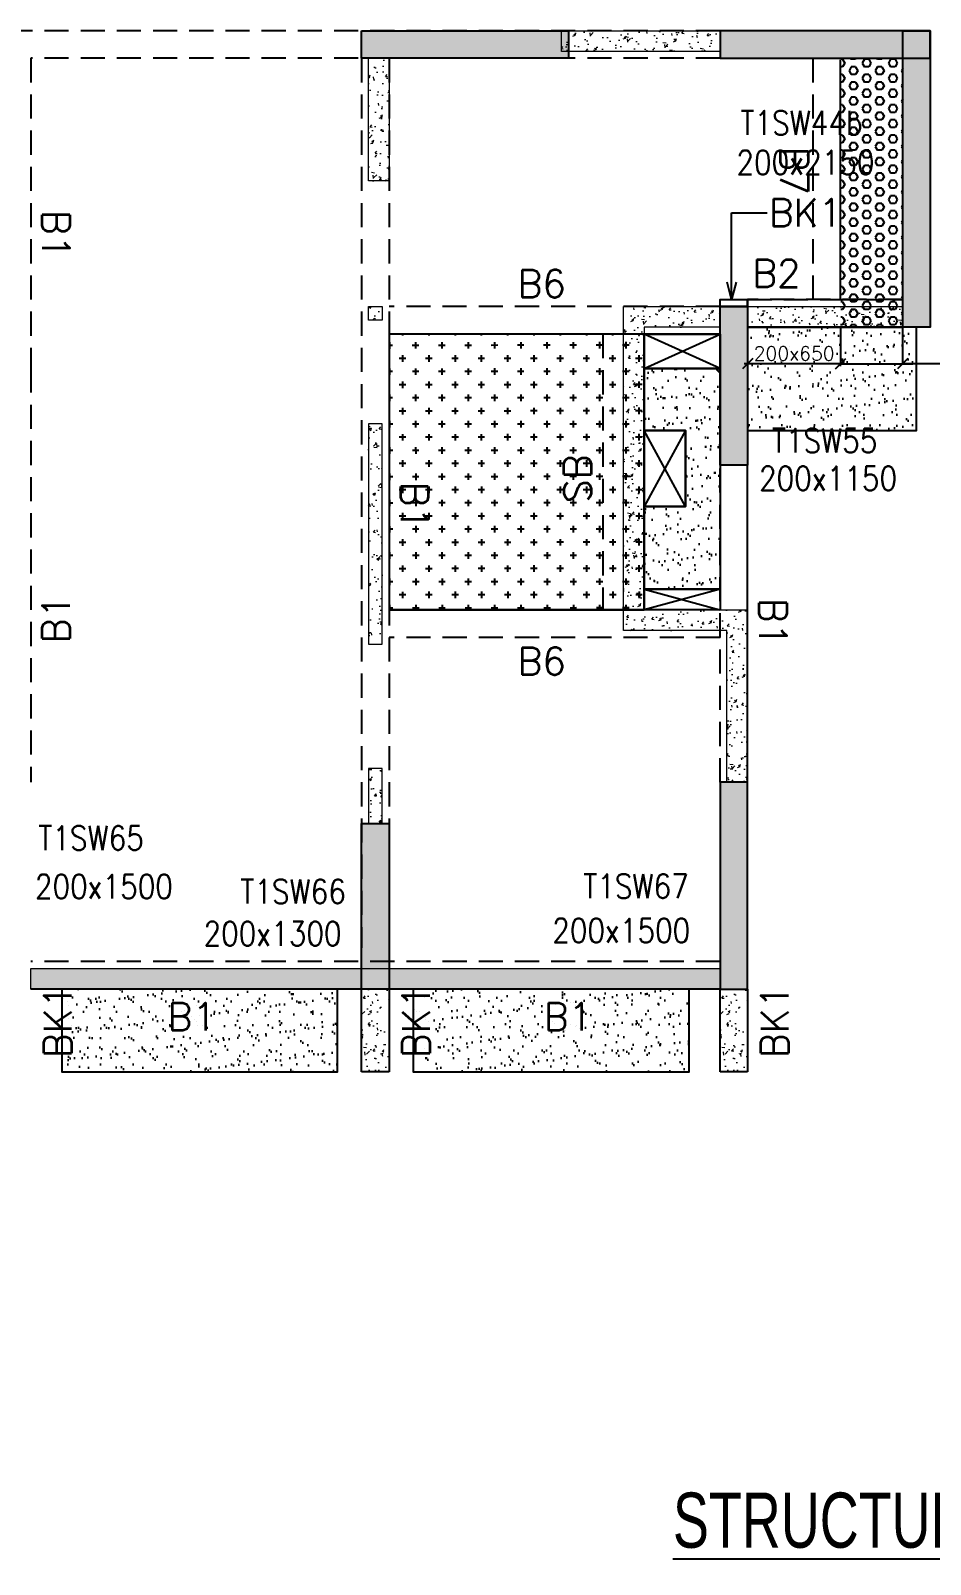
# Model space of a CAD drawing. Header units: millimetres. Extents: x 1078357 to 2594950, y -4969473 to -4636555.
# Drawn here: x 1235597 to 1242122, y -4672606 to -4661484 of the extents above; entities that cross this region are included whole.
import ezdxf

# ---------------------------------------------------------------- set-up
doc = ezdxf.new("R2010")
doc.units = ezdxf.units.MM
doc.header["$PDMODE"] = 35
for name, pattern in [('CONTINOUS', [0]), ('HIDDEN', [0.375, 0.25, -0.125]), ('New Retail block$0$CONTINOUS', [0])]:
    doc.linetypes.add(name, pattern=pattern)
doc.layers.get('0').update_dxf_attribs({"lineweight": 0})
doc.layers.get('Defpoints').update_dxf_attribs({"lineweight": 0})
for name, color, linetype, lineweight in [('A-_ANOTDIMA_D-', 6, 'Continuous', 13), ('COL. NO.', 30, 'Continuous', 25), ('COL. SIZE', 7, 'Continuous', 25), ('DIM', 9, 'Continuous', 25), ('HATCH', 8, 'Continuous', 30), ('S-NON STR RCC WALL', 8, 'Continuous', 0)]:
    doc.layers.add(name, color=color, linetype=linetype, lineweight=lineweight)
for name, color, linetype in [('B-200x325', 201, 'HIDDEN'), ('B-200x375', 41, 'HIDDEN'), ('B-200x400', 44, 'HIDDEN'), ('B-200x650', 241, 'HIDDEN'), ('B-300xSLAB THK.', 151, 'Continuous'), ('BK1-200x650', 241, 'HIDDEN'), ('DC BEAM NO.', 7, 'Continuous'), ('DROP SLAB', 8, 'Continuous'), ('S TEXT', 7, 'Continuous'), ('S-COLUMN_SHEAR WALL', 1, 'Continuous'), ('S-PROJECTION', 54, 'New Retail block$0$CONTINOUS'), ('SLAB FOLD', 8, 'Continuous'), ('UP TO 3FRS', 1, 'Continuous')]:
    doc.layers.add(name, color=color, linetype=linetype)
doc.styles.add('Roman', font='romans')
doc.styles.add('ROMANS', font='romans.shx', dxfattribs={"width": 0.85})
doc.styles.add('SANSSERIF', font='sas_____.pfb')
doc.dimstyles.new('HARESH', dxfattribs={"dimtxt": 150, "dimasz": 75, "dimexe": 0, "dimexo": 0, "dimgap": 25, "dimtad": 1, "dimdec": 0, "dimdsep": 46, "dimtxsty": 'Roman', "dimblk": 'OBLIQUE', "dimcen": 225, "dimdle": 25, "dimclrd": 2, "dimclre": 2, "dimclrt": 7, "dimadec": 8, "dimazin": 1, "dimtfac": 1, "dimtdec": 0, "dimtmove": 0, "dimatfit": 0, "dimfxl": 1, "dimlwd": -1, "dimlwe": -1, "dimarcsym": 0})
pattern_1 = [(50, (-5109198.82, 23483864.79), (182.184669, -15.93908554), [19.05, -209.55]), (355, (-5109198.82, 23483864.79), (-35.2434214, 191.0568452), [15.24, -167.6405842]), (100.4514447, (-5109183.63, 23483863.46), (146.9412471, 175.1177519), [16.1900088, -178.0902446]), (46.1842, (-5109198.82, 23483915.59), (271.0790409, -42.042328), [28.575, -314.325]), (96.6355576, (-5109176.23, 23483912.08), (237.404134, 247.4261246), [24.2850231, -267.1356082]), (351.1841512, (-5109198.82, 23483915.6), (237.404134, 247.4261246), [22.859967, -251.459732]), (21, (-5109173.42, 23483902.89), (151.6143913, -102.2651982), [19.05, -209.55]), (326, (-5109173.42, 23483902.89), (61.8020283, 184.1879661), [15.24, -167.64]), (71.451445, (-5109160.78, 23483894.36), (213.4164193, 81.9227689), [16.1900088, -178.0899376]), (37.5, (-5109198.816, 23483864.786), (3.08860325, 84.55503887), [0, -165.608, 0, -170.18, 0, -168.275]), (7.5, (-5109198.82, 23483864.79), (66.8196625, 100.18057482), [0, -97.028, 0, -161.798, 0, -64.135]), (327.5, (-5109255.46, 23483864.786), (135.59059517, -5.728744), [0, -63.5, 0, -198.12, 0, -262.89]), (317.5, (-5109280.86, 23483864.79), (148.1291814, 25.42649103), [0, -82.55, 0, -131.572, 0, -186.69])]

# ---------------------------------------------------------------- blocks, each defined once
blk = doc.blocks.new('_Oblique')
at = {"color": 0, "linetype": 'ByBlock', "lineweight": -2}
blk.add_line((-0.5, -0.5), (0.5, 0.5), dxfattribs=at)
blk = doc.blocks.new('*D1250')
at = {"layer": 'Defpoints', "color": 0, "ltscale": 700, "transparency": 16777216}
for p in [(1241471, -4663634, 0), (1241921, -4663634, 0), (1241921, -4663900)]:
    blk.add_point(p, dxfattribs=at)
at = {"layer": 'DIM', "color": 2, "ltscale": 700, "transparency": 16777216}
for p, q in [((1241471, -4663634), (1241471, -4663900)), ((1241921, -4663634), (1241921, -4663900)), ((1241471, -4663900), (1241396, -4663900)), ((1241471, -4663900), (1241921, -4663900)), ((1241471, -4663900), (1241921, -4663900)), ((1241921, -4663900), (1241996, -4663900)), ((1242878, -4663900), (1241921, -4663900))]:
    blk.add_line(p, q, dxfattribs=at)
at = {"layer": 'DIM', "color": 2, "ltscale": 700, "transparency": 16777216, "xscale": 75, "yscale": 75, "zscale": 75}
blk.add_blockref('_Oblique', (1241471, -4663900), dxfattribs=at)
at = {"layer": 'DIM', "color": 2, "ltscale": 700, "transparency": 16777216, "xscale": 75, "yscale": 75, "zscale": 75, "rotation": 180}
blk.add_blockref('_Oblique', (1241921, -4663900), dxfattribs=at)
at = {"layer": 'DIM', "color": 7, "ltscale": 700, "transparency": 16777216, "insert": (1242541, -4663825), "char_height": 150, "attachment_point": 5, "style": 'Roman'}
blk.add_mtext('{\\H0.666667x;200x400}', dxfattribs=at)
blk = doc.blocks.new('*D1251')
at = {"layer": 'Defpoints', "color": 0, "ltscale": 700, "transparency": 16777216}
for p in [(1240796, -4663634, 0), (1241471, -4663634), (1240796, -4663900)]:
    blk.add_point(p, dxfattribs=at)
at = {"layer": 'DIM', "color": 2, "ltscale": 700, "transparency": 16777216}
for p, q in [((1240796, -4663634), (1240796, -4663900)), ((1241471, -4663634), (1241471, -4663900)), ((1241496, -4663900), (1240771, -4663900))]:
    blk.add_line(p, q, dxfattribs=at)
at = {"layer": 'DIM', "color": 2, "ltscale": 700, "transparency": 16777216, "xscale": 75, "yscale": 75, "zscale": 75, "rotation": 180}
blk.add_blockref('_Oblique', (1240796, -4663900), dxfattribs=at)
at = {"layer": 'DIM', "color": 2, "ltscale": 700, "transparency": 16777216, "xscale": 75, "yscale": 75, "zscale": 75}
blk.add_blockref('_Oblique', (1241471, -4663900), dxfattribs=at)
at = {"layer": 'DIM', "color": 7, "ltscale": 700, "transparency": 16777216, "insert": (1241134, -4663825), "char_height": 150, "attachment_point": 5, "style": 'Roman'}
blk.add_mtext('{\\H0.666667x;200x650}', dxfattribs=at)
blk = doc.blocks.new('G$CD63B60BD')
at = {"layer": 'COL. NO.', "linetype": 'Continuous', "style": 'ROMANS', "width": 0.85}
for s, p in [('T1SW44b', (10548, 6194, 0)), ('T1SW55', (10776, 3890, -320)), ('T1SW65', (5456, 1008, -320)), ('T1SW66', (6921, 620, -320)), ('T1SW67', (9408, 659, -320))]:
    blk.add_text(s, height=175, dxfattribs=at).set_placement(p)
at = {"layer": 'COL. SIZE', "linetype": 'Continuous', "style": 'ROMANS', "width": 0.85}
for s, p in [('200x2150', (10519, 5907, -3)), ('200x1150', (10683, 3616, -320)), ('200x1500', (5431, 656, -320)), ('200x1300', (6654, 315, -320)), ('200x1500', (9183, 337, -320))]:
    blk.add_text(s, height=175, dxfattribs=at).set_placement(p)

msp = doc.modelspace()

# ---------------------------------------------------------------- hatches: boundary and pattern name
at = {"layer": 'DROP SLAB'}
h = msp.add_hatch(dxfattribs=at)
h.set_pattern_fill('CROSS', color=8, scale=15, angle=0.03079)
h.set_pattern_definition([(180.03079016, (-11909242.59, 51541344.73), (-95.19879988, -95.30117261), [47.625, -142.875]), (270.03079016, (-11909266.42, 51541368.53), (95.30117261, -95.19879988), [47.625, -142.875])])
h.paths.add_polyline_path([(1240046.6, -4663684.3), (1238196.5, -4663684.3), (1238196.5, -4665684.1), (1240046.6, -4665684.1)])
at = {"layer": 'HATCH'}
h = msp.add_hatch(dxfattribs=at)
h.set_pattern_fill('AR-SAND', color=8, scale=3, angle=179.97015)
h.set_pattern_definition([(37.4701541, (-2707261.37, 14019055.05), (-4.72361136, 146.8264517), [0, -115.824, 0, -129.54, 0, -123.825]), (7.4701541, (-2707261.37, 14019055.05), (134.9689868, 214.9772528), [0, -62.484, 0, -104.394, 0, -40.005]), (327.4701541, (-2707355.1, 14019055.1), (237.2979035, 0.3075449), [0, -38.1, 0, -137.16, 0, -179.07]), (317.4701541, (-2707355.1, 14019055.1), (229.1017424, 66.759465), [0, -19.05, 0, -89.916, 0, -102.87])])
h.paths.add_polyline_path([(1242021.6, -4663634.4), (1240796.9, -4663634.4), (1240796.9, -4664384.3), (1242021.6, -4664384.3)])
h = msp.add_hatch(dxfattribs=at)
h.set_pattern_fill('AR-SAND', color=8, scale=3, angle=359.97015)
h.set_pattern_definition([(37.47015413, (-3781786.62, 18703074.26), (-4.72361136, 146.8264517), [0, -115.824, 0, -129.54, 0, -123.825]), (7.4701541, (-3781786.62, 18703074.26), (134.9689868, 214.9772528), [0, -62.484, 0, -104.394, 0, -40.005]), (327.4701541, (-3781880.35, 18703074.31), (237.2979035, 0.3075449), [0, -38.1, 0, -137.16, 0, -179.07]), (317.4701541, (-3781880.35, 18703074.3), (229.1017424, 66.759465), [0, -19.05, 0, -89.916, 0, -102.87])])
h.paths.add_polyline_path([(1240596.5, -4665534.4), (1240046.5, -4665534.4), (1240046.5, -4664934.3), (1240346.5, -4664934.3), (1240346.5, -4664384.4), (1240046.5, -4664384.4), (1240046.5, -4663934.4), (1240596.5, -4663934.4)])
h = msp.add_hatch(dxfattribs=at)
h.set_pattern_fill('AR-SAND', color=8, scale=3, angle=179.97015)
h.set_pattern_definition([(37.47015413, (-3790111.08, 18703074.25), (-4.72361136, 146.8264517), [0, -115.824, 0, -129.54, 0, -123.825]), (7.4701541, (-3790111.08, 18703074.25), (134.9689868, 214.9772528), [0, -62.484, 0, -104.394, 0, -40.005]), (327.4701541, (-3790204.81, 18703074.3), (237.2979035, 0.3075449), [0, -38.1, 0, -137.16, 0, -179.07]), (317.4701541, (-3790204.81, 18703074.3), (229.1017424, 66.759465), [0, -19.05, 0, -89.916, 0, -102.87])])
h.paths.add_polyline_path([(1237821.9, -4668434.4), (1235821.9, -4668434.4), (1235821.9, -4669034.4), (1237821.9, -4669034.4)])
h = msp.add_hatch(dxfattribs=at)
h.set_pattern_fill('AR-SAND', color=8, scale=3, angle=179.97015)
h.set_pattern_definition([(37.47015413, (-3792661.08, 18703074.25), (-4.72361136, 146.8264517), [0, -115.824, 0, -129.54, 0, -123.825]), (7.4701541, (-3792661.08, 18703074.25), (134.9689868, 214.9772528), [0, -62.484, 0, -104.394, 0, -40.005]), (327.4701541, (-3792754.81, 18703074.3), (237.2979035, 0.3075449), [0, -38.1, 0, -137.16, 0, -179.07]), (317.4701541, (-3792754.81, 18703074.3), (229.1017424, 66.759465), [0, -19.05, 0, -89.916, 0, -102.87])])
h.paths.add_polyline_path([(1240371.9, -4668434.4), (1238371.9, -4668434.4), (1238371.9, -4669034.4), (1240371.9, -4669034.4)])
at = {"layer": 'S-COLUMN_SHEAR WALL', "lineweight": 25}
h = msp.add_hatch(color=1, dxfattribs=at)
h.dxf.hatch_style = 1
h.paths.add_polyline_path([(1237996.7, -4661484.4), (1239496.7, -4661484.4), (1239496.7, -4661684.4), (1237996.7, -4661684.4)])
h = msp.add_hatch(color=1, dxfattribs=at)
h.dxf.hatch_style = 1
h.paths.add_polyline_path([(1241921.7, -4661484.4), (1242121.7, -4661484.4), (1242121.7, -4663634.4), (1241921.7, -4663634.4)])
at = {"layer": 'S-COLUMN_SHEAR WALL', "lineweight": 25, "extrusion": (-1.00316e-06, -1.91639e-11, 1)}
h = msp.add_hatch(color=1, dxfattribs=at)
h.dxf.hatch_style = 1
h.paths.add_polyline_path([(1240596.7, -4663484.4), (1240796.7, -4663484.4), (1240796.7, -4664634.4), (1240596.7, -4664634.4)])
h = msp.add_hatch(color=1, dxfattribs=at)
h.dxf.hatch_style = 1
h.paths.add_polyline_path([(1240596.7, -4668434.4), (1240796.7, -4668434.4), (1240796.7, -4666934.4), (1240596.7, -4666934.4)])
at = {"layer": 'S-COLUMN_SHEAR WALL', "lineweight": 25}
h = msp.add_hatch(color=1, dxfattribs=at)
h.dxf.hatch_style = 1
h.paths.add_polyline_path([(1238196.7, -4667234.4), (1238196.7, -4668434.4), (1237996.7, -4668434.4), (1237996.7, -4667234.4)])
at = {"layer": 'S-NON STR RCC WALL'}
h = msp.add_hatch(dxfattribs=at)
h.set_pattern_fill('AR-CONC', color=256, angle=180)
h.set_pattern_definition([(50, (-5116263.56, 23483864.78), (182.184669, -15.93908554), [19.05, -209.55]), (355, (-5116263.56, 23483864.78), (-35.2434214, 191.0568452), [15.24, -167.6405842]), (100.4514447, (-5116248.38, 23483863.45), (146.9412471, 175.1177519), [16.1900088, -178.0902446]), (46.1842, (-5116263.56, 23483915.58), (271.0790409, -42.042328), [28.575, -314.325]), (96.6355576, (-5116240.97, 23483912.08), (237.404134, 247.4261246), [24.2850231, -267.1356082]), (351.1841512, (-5116263.56, 23483915.58), (237.404134, 247.4261246), [22.859967, -251.459732]), (21, (-5116238.16, 23483902.88), (151.6143913, -102.2651982), [19.05, -209.55]), (326, (-5116238.16, 23483902.88), (61.8020283, 184.1879661), [15.24, -167.64]), (71.451445, (-5116225.53, 23483894.36), (213.4164193, 81.9227689), [16.1900088, -178.0899376]), (37.5, (-5116263.56, 23483864.78), (3.08860325, 84.55503887), [0, -165.608, 0, -170.18, 0, -168.275]), (7.5, (-5116263.56, 23483864.78), (66.8196625, 100.18057482), [0, -97.028, 0, -161.798, 0, -64.135]), (327.5, (-5116320.204, 23483864.78), (135.59059517, -5.728744), [0, -63.5, 0, -198.12, 0, -262.89]), (317.5, (-5116345.6, 23483864.78), (148.1291814, 25.42649103), [0, -82.55, 0, -131.572, 0, -186.69])])
h.paths.add_polyline_path([(1239446.9, -4661484.4), (1240596.9, -4661484.4), (1240596.9, -4661634.4), (1239446.9, -4661634.4)])
h = msp.add_hatch(dxfattribs=at)
h.set_pattern_fill('AR-CONC', color=256, angle=180)
h.set_pattern_definition([(50, (-6213488.28, 28164593.94), (182.184669, -15.93908554), [19.05, -209.55]), (355, (-6213488.28, 28164593.94), (-35.2434214, 191.0568452), [15.24, -167.6405842]), (100.4514447, (-6213473.1, 28164592.62), (146.9412471, 175.1177519), [16.1900088, -178.0902446]), (46.1842, (-6213488.28, 28164644.74), (271.0790409, -42.042328), [28.575, -314.325]), (96.6355576, (-6213465.7, 28164641.24), (237.404134, 247.4261246), [24.2850231, -267.1356082]), (351.1841512, (-6213488.28, 28164644.74), (237.404134, 247.4261246), [22.859967, -251.459732]), (21, (-6213462.88, 28164632.04), (151.6143913, -102.2651982), [19.05, -209.55]), (326, (-6213462.88, 28164632.04), (61.8020283, 184.1879661), [15.24, -167.64]), (71.451445, (-6213450.24, 28164623.52), (213.4164193, 81.9227689), [16.1900088, -178.0899376]), (37.5, (-6213488.28, 28164593.944), (3.08860325, 84.55503887), [0, -165.608, 0, -170.18, 0, -168.275]), (7.5, (-6213488.28, 28164593.94), (66.8196625, 100.18057482), [0, -97.028, 0, -161.798, 0, -64.135]), (327.5, (-6213544.92, 28164593.944), (135.59059517, -5.72874399), [0, -63.5, 0, -198.12, 0, -262.89]), (317.5, (-6213570.32, 28164593.94), (148.1291814, 25.42649103), [0, -82.55, 0, -131.572, 0, -186.69])])
h.paths.add_polyline_path([(1238046.9, -4661684.4), (1238196.9, -4661684.4), (1238196.9, -4662574.3), (1238046.9, -4662574.3)])
h = msp.add_hatch(dxfattribs=at)
h.set_pattern_fill('AR-CONC', color=256, angle=180)
h.set_pattern_definition([(50, (2335321.4, -9205799.05), (182.184669, -15.9390855), [19.05, -209.55]), (355, (2335321.4, -9205799.05), (-35.2434214, 191.056845), [15.24, -167.640584]), (100.4514447, (2335336.59, -9205800.37), (146.941247, 175.117752), [16.190009, -178.0902446]), (46.1842, (2335321.4, -9205748.25), (271.079041, -42.042328), [28.575, -314.325]), (96.6355576, (2335344, -9205751.75), (237.404134, 247.426125), [24.285023, -267.135608]), (351.184151, (2335321.4, -9205748.25), (237.404134, 247.426125), [22.859967, -251.459732]), (21, (2335346.8, -9205760.95), (151.6143913, -102.265198), [19.05, -209.55]), (326, (2335346.8, -9205760.95), (61.802028, 184.187966), [15.24, -167.64]), (71.451445, (2335359.44, -9205769.47), (213.416419, 81.922769), [16.190009, -178.0899376]), (37.5, (2335321.404, -9205799.046), (3.08860325, 84.5550389), [0, -165.608, 0, -170.18, 0, -168.275]), (7.5, (2335321.4, -9205799.05), (66.8196625, 100.1805748), [0, -97.028, 0, -161.798, 0, -64.135]), (327.5, (2335264.76, -9205799.046), (135.5905952, -5.728744), [0, -63.5, 0, -198.12, 0, -262.89]), (317.5, (2335239.36, -9205799.05), (148.1291814, 25.426491), [0, -82.55, 0, -131.572, 0, -186.69])])
h.paths.add_polyline_path([(1238046.9, -4663484.2), (1238146.9, -4663484.2), (1238146.9, -4663584.2), (1238046.9, -4663584.2)])
h = msp.add_hatch(dxfattribs=at)
h.set_pattern_fill('AR-CONC', color=256)
h.set_pattern_definition(pattern_1)
h.paths.add_polyline_path([(1239896.9, -4665834.2), (1239896.9, -4663484.2), (1240596.9, -4663484.2), (1240596.9, -4663634.2), (1240046.9, -4663634.2), (1240046.9, -4665684.2), (1240796.9, -4665684.2), (1240796.9, -4666934.3), (1240646.9, -4666934.3), (1240646.9, -4665834.2)])
h = msp.add_hatch(dxfattribs=at)
h.set_pattern_fill('AR-CONC', color=256)
h.set_pattern_definition(pattern_1)
h.paths.add_polyline_path([(1241921.9, -4663634.2), (1240796.9, -4663634.2), (1240796.9, -4663484.2), (1241921.9, -4663484.2)])
h = msp.add_hatch(dxfattribs=at)
h.set_pattern_fill('AR-CONC', color=256, angle=180)
h.set_pattern_definition([(50, (2335334.62, -9204434.38), (182.184669, -15.9390855), [19.05, -209.55]), (355, (2335334.62, -9204434.38), (-35.2434214, 191.056845), [15.24, -167.640584]), (100.4514447, (2335349.8, -9204435.71), (146.941247, 175.117752), [16.190009, -178.0902446]), (46.1842, (2335334.62, -9204383.58), (271.079041, -42.042328), [28.575, -314.325]), (96.6355576, (2335357.2, -9204387.09), (237.404134, 247.426125), [24.285023, -267.135608]), (351.184151, (2335334.62, -9204383.58), (237.404134, 247.426125), [22.859967, -251.459732]), (21, (2335360.02, -9204396.28), (151.6143913, -102.265198), [19.05, -209.55]), (326, (2335360.02, -9204396.28), (61.802028, 184.187966), [15.24, -167.64]), (71.451445, (2335372.65, -9204404.8), (213.416419, 81.922769), [16.190009, -178.0899376]), (37.5, (2335334.62, -9204434.38), (3.08860325, 84.5550389), [0, -165.608, 0, -170.18, 0, -168.275]), (7.5, (2335334.62, -9204434.38), (66.8196625, 100.1805748), [0, -97.028, 0, -161.798, 0, -64.135]), (327.5, (2335277.976, -9204434.38), (135.5905952, -5.728744), [0, -63.5, 0, -198.12, 0, -262.89]), (317.5, (2335252.58, -9204434.38), (148.1291814, 25.426491), [0, -82.55, 0, -131.572, 0, -186.69])])
h.paths.add_polyline_path([(1238046.9, -4665934.2), (1238146.9, -4665934.2), (1238146.9, -4664334.2), (1238046.9, -4664334.2)])
h = msp.add_hatch(dxfattribs=at)
h.set_pattern_fill('AR-CONC', color=256, angle=180)
h.set_pattern_definition([(50, (1238109.9, -4520415.2), (182.18467, -15.93909), [19.05, -209.55]), (355, (1238109.9, -4520415.2), (-35.24342, 191.05685), [15.24, -167.64058]), (100.45144, (1238125.08, -4520416.52), (146.94125, 175.11775), [16.19, -178.09024]), (46.1842, (1238109.9, -4520364.4), (271.07904, -42.04233), [28.575, -314.325]), (96.63556, (1238132.5, -4520367.9), (237.40413, 247.42612), [24.285, -267.1356]), (351.18415, (1238109.9, -4520364.4), (237.40413, 247.4261), [22.85997, -251.45973]), (21, (1238135.3, -4520377.1), (151.61439, -102.2652), [19.05, -209.55]), (326, (1238135.3, -4520377.1), (61.80203, 184.18797), [15.24, -167.64]), (71.45144, (1238147.94, -4520385.62), (213.41642, 81.92277), [16.19, -178.08994]), (37.5, (1238109.9, -4520415.195), (3.088603, 84.55504), [0, -165.608, 0, -170.18, 0, -168.275]), (7.5, (1238109.9, -4520415.19), (66.81966, 100.180575), [0, -97.028, 0, -161.798, 0, -64.135]), (327.5, (1238053.26, -4520415.195), (135.590595, -5.728744), [0, -63.5, 0, -198.12, 0, -262.89]), (317.5, (1238027.86, -4520415.2), (148.12918, 25.42649), [0, -82.55, 0, -131.572, 0, -186.69])])
h.paths.add_polyline_path([(1238046.9, -4667234.6), (1238146.9, -4667234.6), (1238146.9, -4666834.2), (1238046.9, -4666834.2)])
h = msp.add_hatch(dxfattribs=at)
h.set_pattern_fill('AR-CONC', color=256)
h.set_pattern_definition([(50, (-6206423.53, 28167883.97), (182.184669, -15.93908554), [19.05, -209.55]), (355, (-6206423.53, 28167883.97), (-35.2434214, 191.0568452), [15.24, -167.6405842]), (100.4514447, (-6206408.35, 28167882.64), (146.9412471, 175.1177519), [16.1900088, -178.0902446]), (46.1842, (-6206423.53, 28167934.77), (271.0790409, -42.042328), [28.575, -314.325]), (96.6355576, (-6206400.94, 28167931.27), (237.404134, 247.4261246), [24.2850231, -267.1356082]), (351.1841512, (-6206423.53, 28167934.77), (237.404134, 247.4261246), [22.859967, -251.459732]), (21, (-6206398.13, 28167922.07), (151.6143913, -102.2651982), [19.05, -209.55]), (326, (-6206398.13, 28167922.07), (61.8020283, 184.1879661), [15.24, -167.64]), (71.451445, (-6206385.5, 28167913.55), (213.4164193, 81.9227689), [16.1900088, -178.0899376]), (37.5, (-6206423.53, 28167883.97), (3.08860325, 84.55503887), [0, -165.608, 0, -170.18, 0, -168.275]), (7.5, (-6206423.53, 28167883.97), (66.8196625, 100.18057482), [0, -97.028, 0, -161.798, 0, -64.135]), (327.5, (-6206480.174, 28167883.97), (135.59059517, -5.72874399), [0, -63.5, 0, -198.12, 0, -262.89]), (317.5, (-6206505.57, 28167883.97), (148.1291814, 25.42649103), [0, -82.55, 0, -131.572, 0, -186.69])])
h.paths.add_polyline_path([(1240593.9, -4668434.2), (1235596.9, -4668434.2), (1235596.9, -4668284.2), (1240593.9, -4668284.2)])
h = msp.add_hatch(dxfattribs=at)
h.set_pattern_fill('AR-CONC', color=256, angle=180)
h.set_pattern_definition([(50, (-8392175.7, 37570672.96), (182.184669, -15.93908554), [19.05, -209.55]), (355, (-8392175.7, 37570672.96), (-35.2434214, 191.0568452), [15.24, -167.6405842]), (100.4514447, (-8392160.52, 37570671.63), (146.9412471, 175.1177519), [16.1900088, -178.0902446]), (46.1842, (-8392175.7, 37570723.76), (271.0790409, -42.0423279), [28.575, -314.325]), (96.6355576, (-8392153.1, 37570720.26), (237.404134, 247.4261246), [24.2850231, -267.1356082]), (351.1841512, (-8392175.7, 37570723.76), (237.404134, 247.4261246), [22.859967, -251.459732]), (21, (-8392150.3, 37570711.06), (151.61439127, -102.2651982), [19.05, -209.55]), (326, (-8392150.3, 37570711.06), (61.80202835, 184.1879661), [15.24, -167.64]), (71.451445, (-8392137.67, 37570702.54), (213.4164193, 81.9227689), [16.1900088, -178.0899376]), (37.5, (-8392175.7, 37570672.96), (3.08860325, 84.55503887), [0, -165.608, 0, -170.18, 0, -168.275]), (7.5, (-8392175.7, 37570672.96), (66.81966251, 100.18057482), [0, -97.028, 0, -161.798, 0, -64.135]), (327.5, (-8392232.345, 37570672.96), (135.59059517, -5.72874399), [0, -63.5, 0, -198.12, 0, -262.89]), (317.5, (-8392257.74, 37570672.96), (148.1291814, 25.42649103), [0, -82.55, 0, -131.572, 0, -186.69])])
h.paths.add_polyline_path([(1238196.5, -4668434.3), (1237996.6, -4668434.3), (1237996.6, -4669034.3), (1238196.5, -4669034.3), (1238196.6, -4669034.3), (1238196.6, -4668434.4)], is_closed=False)
h = msp.add_hatch(dxfattribs=at)
h.set_pattern_fill('AR-CONC', color=256, angle=180)
h.set_pattern_definition([(50, (-8389575.7, 37570672.96), (182.184669, -15.93908554), [19.05, -209.55]), (355, (-8389575.7, 37570672.96), (-35.2434214, 191.0568452), [15.24, -167.6405842]), (100.4514447, (-8389560.52, 37570671.63), (146.9412471, 175.1177519), [16.1900088, -178.0902446]), (46.1842, (-8389575.7, 37570723.76), (271.0790409, -42.0423279), [28.575, -314.325]), (96.6355576, (-8389553.1, 37570720.26), (237.404134, 247.4261246), [24.2850231, -267.1356082]), (351.1841512, (-8389575.7, 37570723.76), (237.404134, 247.4261246), [22.859967, -251.459732]), (21, (-8389550.3, 37570711.06), (151.61439127, -102.2651982), [19.05, -209.55]), (326, (-8389550.3, 37570711.06), (61.80202835, 184.1879661), [15.24, -167.64]), (71.451445, (-8389537.67, 37570702.54), (213.4164193, 81.9227689), [16.1900088, -178.0899376]), (37.5, (-8389575.7, 37570672.96), (3.08860325, 84.55503887), [0, -165.608, 0, -170.18, 0, -168.275]), (7.5, (-8389575.7, 37570672.96), (66.81966251, 100.18057482), [0, -97.028, 0, -161.798, 0, -64.135]), (327.5, (-8389632.345, 37570672.96), (135.59059517, -5.72874399), [0, -63.5, 0, -198.12, 0, -262.89]), (317.5, (-8389657.74, 37570672.96), (148.1291814, 25.42649103), [0, -82.55, 0, -131.572, 0, -186.69])])
h.paths.add_polyline_path([(1240796.5, -4668434.3), (1240596.6, -4668434.3), (1240596.6, -4669034.3), (1240796.5, -4669034.3), (1240796.6, -4669034.3), (1240796.6, -4668434.4)], is_closed=False)
at = {"layer": 'SLAB FOLD', "ltscale": 1000}
h = msp.add_hatch(dxfattribs=at)
h.set_pattern_fill('HEX', color=8, scale=10, angle=180)
h.set_pattern_definition([(180, (-961552.69, 4897509.017), (-7e-15, -54.99261315), [31.75, -63.5]), (300, (-961552.69, 4897509.017), (47.625, 27.49630658), [31.75, -63.5]), (240, (-961584.44, 4897509.017), (47.625, -27.49630658), [31.75, -63.5])])
h.paths.add_polyline_path([(1241921.4, -4663634.4), (1241471.4, -4663634.4), (1241471.7, -4661684.4), (1241921.7, -4661684.4)])
at = {"layer": 'UP TO 3FRS', "lineweight": 25}
h = msp.add_hatch(color=4, dxfattribs=at)
h.dxf.hatch_style = 1
h.paths.add_polyline_path([(1240596.7, -4661684.4), (1242121.7, -4661684.4), (1242121.7, -4661484.4), (1240596.7, -4661484.4)])

# ---------------------------------------------------------------- linework, layer by layer
at = {"layer": 'B-200x325', "ltscale": 700}
for p, q in [((1240596.4, -4663484.3, 0), (1238196.6, -4663484.3, 0)), ((1240596.6, -4665884.1, 0), (1238196.6, -4665884.1, 0))]:
    msp.add_line(p, q, dxfattribs=at)
at = {"layer": 'B-200x325', "linetype": 'Continuous', "ltscale": 700}
for p, q in [((1240596.4, -4663684.3, 0), (1238196.6, -4663684.3, 0)), ((1240046.6, -4665684.1, 0), (1240046.6, -4663684.3, 0)), ((1240596.6, -4665684.1, 0), (1238196.6, -4665684.1, 0))]:
    msp.add_line(p, q, dxfattribs=at)
at = {"layer": 'B-200x375', "ltscale": 700}
msp.add_line((1241271.4, -4663434.4, 0), (1241271.4, -4661684.4, 0), dxfattribs=at)
at = {"layer": 'B-200x375', "linetype": 'Continuous', "ltscale": 700}
msp.add_line((1241471.4, -4663434.4, 0), (1241471.4, -4661695, 0), dxfattribs=at)
at = {"layer": 'B-200x400', "linetype": 'HIDDEN', "ltscale": 500}
msp.add_line((1241471.4, -4663434.4, 0), (1241921.4, -4663434.4, 0), dxfattribs=at)
at = {"layer": 'B-200x400', "linetype": 'ByBlock', "ltscale": 500}
msp.add_line((1241471.4, -4663634.4, 0), (1241921.4, -4663634.4, 0), dxfattribs=at)
at = {"layer": 'B-200x650', "linetype": 'HIDDEN', "ltscale": 700}
for p, q in [((1240596.9, -4661484.4, 0), (1233046.9, -4661484.4, 0)), ((1240596.9, -4661684.4, 0), (1235596.9, -4661684.4, 0)), ((1235596.9, -4661684.4, 0), (1235596.9, -4663934.3, 0)), ((1237996.9, -4661684.4, 0), (1237996.9, -4668134.3, 0)), ((1238196.9, -4661684.4, 0), (1238196.9, -4668134.3, 0)), ((1240796.6, -4663434.4, 0), (1241471.4, -4663434.4, 0)), ((1241921.9, -4663434.4, 0), (1240796.9, -4663434.4, 0)), ((1235596.9, -4663934.3, 0), (1235596.9, -4666934.3, 0)), ((1240596.9, -4666934.3, 0), (1240596.9, -4664634.3, 0)), ((1240596.9, -4668234.3, 0), (1235596.9, -4668234.3, 0))]:
    msp.add_line(p, q, dxfattribs=at)
at = {"layer": 'B-200x650', "linetype": 'Continuous', "ltscale": 700}
for p, q in [((1240796.5, -4663484.2, 0), (1240796.5, -4663434.2, 0)), ((1242121.9, -4663634.4, 0), (1240796.9, -4663634.4, 0))]:
    msp.add_line(p, q, dxfattribs=at)
at = {"layer": 'B-200x650', "linetype": 'CONTINOUS', "ltscale": 700}
for p, q in [((1240796.6, -4663634.4, 0), (1241471.4, -4663634.4, 0)), ((1240796.9, -4666934.3, 0), (1240796.9, -4664634.3, 0)), ((1240596.9, -4668434.3, 0), (1235596.9, -4668434.3, 0)), ((1237996.6, -4669034.4, 0), (1237996.6, -4668434.4, 0)), ((1238196.6, -4668434.4, 0), (1238196.6, -4669034.4, 0)), ((1240596.6, -4669034.4, 0), (1240596.6, -4668434.4, 0)), ((1240796.6, -4668434.4, 0), (1240796.6, -4669034.4, 0)), ((1238196.6, -4669034.4, 0), (1237996.6, -4669034.4, 0)), ((1240796.6, -4669034.4, 0), (1240596.6, -4669034.4, 0))]:
    msp.add_line(p, q, dxfattribs=at)
at = {"layer": 'B-300xSLAB THK.', "linetype": 'HIDDEN', "ltscale": 700}
msp.add_line((1239746.5, -4663684.3, 0), (1239746.5, -4665684.1, 0), dxfattribs=at)
at = {"layer": 'B-300xSLAB THK.', "linetype": 'ByBlock', "ltscale": 700}
msp.add_line((1240046.5, -4663684.3, 0), (1240046.5, -4665684.1, 0), dxfattribs=at)
at = {"layer": 'BK1-200x650', "linetype": 'Continuous', "ltscale": 700, "elevation": 0}
msp.add_lwpolyline([(1240796.9, -4663484.2), (1240596.9, -4663484.2), (1240596.9, -4663434), (1240796.9, -4663434)], close=True, dxfattribs=at)
at = {"layer": 'DROP SLAB', "color": 3, "linetype": 'CONTINOUS', "ltscale": 500}
for p, q in [((1240596.5, -4663934.4, 0), (1240046.5, -4663684.3, 0)), ((1240046.5, -4663934.4, 0), (1240596.4, -4663684.3, 0)), ((1240346.5, -4664934.4, 0), (1240046.5, -4664384.4, 0)), ((1240346.5, -4664384.4, 0), (1240046.5, -4664934.3, 0)), ((1240596.5, -4665534.4, 0), (1240046.5, -4665684.1, 0)), ((1240046.5, -4665534.4, 0), (1240595.7, -4665684.1, 0))]:
    msp.add_line(p, q, dxfattribs=at)
at = {"layer": 'DROP SLAB', "color": 3, "linetype": 'CONTINOUS', "ltscale": 500, "elevation": 0}
for points in [[(1240046.6, -4663684.3), (1238196.5, -4663684.3), (1238196.5, -4665684.1), (1240046.6, -4665684.1)], [(1240596.4, -4663934.4), (1240046.5, -4663934.4), (1240046.5, -4663684.4), (1240596.4, -4663684.4)], [(1240346.5, -4664934.4), (1240046.5, -4664934.4), (1240046.5, -4664384.4), (1240346.5, -4664384.4)], [(1240596.5, -4665684.1), (1240046.5, -4665684.1), (1240046.5, -4665534.4), (1240596.5, -4665534.4)]]:
    msp.add_lwpolyline(points, close=True, dxfattribs=at)
at = {"layer": 'S-COLUMN_SHEAR WALL', "color": 1, "lineweight": 25, "elevation": 0}
for points in [[(1237996.7, -4661484.4), (1239496.7, -4661484.4), (1239496.7, -4661684.4), (1237996.7, -4661684.4)], [(1241921.7, -4661484.4), (1242121.7, -4661484.4), (1242121.7, -4663634.4), (1241921.7, -4663634.4)], [(1241921.7, -4661684.4), (1242121.7, -4661684.4), (1242121.7, -4663634.4), (1241921.7, -4663634.4)], [(1237996.7, -4667234.5), (1238196.7, -4667234.5), (1238196.7, -4668434.4), (1237996.7, -4668434.4)]]:
    msp.add_lwpolyline(points, close=True, dxfattribs=at)
at = {"layer": 'S-COLUMN_SHEAR WALL', "color": 1, "lineweight": 25, "extrusion": (-1.00316e-06, -1.91639e-11, 1), "elevation": -1.2}
for points in [[(1240596.7, -4663484.4), (1240796.7, -4663484.4), (1240796.7, -4664634.4), (1240596.7, -4664634.4)], [(1240596.7, -4668434.4), (1240796.7, -4668434.4), (1240796.7, -4666934.4), (1240596.7, -4666934.4)]]:
    msp.add_lwpolyline(points, close=True, dxfattribs=at)
at = {"layer": 'S-NON STR RCC WALL', "ltscale": 700, "elevation": 0}
for points in [[(1239446.9, -4661484.4), (1240596.9, -4661484.4), (1240596.9, -4661634.4), (1239446.9, -4661634.4)], [(1238046.9, -4661684.4), (1238196.9, -4661684.4), (1238196.9, -4662574.3), (1238046.9, -4662574.3)], [(1238046.9, -4663484.2), (1238146.9, -4663484.2), (1238146.9, -4663584.2), (1238046.9, -4663584.2)], [(1238046.9, -4665934.2), (1238146.9, -4665934.2), (1238146.9, -4664334.2), (1238046.9, -4664334.2)]]:
    msp.add_lwpolyline(points, close=True, dxfattribs=at)
at = {"layer": 'S-NON STR RCC WALL', "elevation": 0}
for points in [[(1239896.9, -4665834.2), (1239896.9, -4663484.2), (1240596.9, -4663484.2), (1240596.9, -4663634.2), (1240046.9, -4663634.2), (1240046.9, -4665684.2), (1240796.9, -4665684.2), (1240796.9, -4666934.3), (1240646.9, -4666934.3), (1240646.9, -4665834.2)], [(1241921.9, -4663634.2), (1240796.9, -4663634.2), (1240796.9, -4663484.2), (1241921.9, -4663484.2)], [(1238046.9, -4667234.6), (1238146.9, -4667234.6), (1238146.9, -4666834.2), (1238046.9, -4666834.2)], [(1240593.9, -4668434.2), (1235596.9, -4668434.2), (1235596.9, -4668284.2), (1240593.9, -4668284.2)]]:
    msp.add_lwpolyline(points, close=True, dxfattribs=at)
at = {"layer": 'S-PROJECTION', "elevation": 0}
for points in [[(1242021.6, -4663634.4), (1240796.9, -4663634.4), (1240796.9, -4664384.3), (1242021.6, -4664384.3)], [(1237821.9, -4668434.4), (1235821.9, -4668434.4), (1235821.9, -4669034.4), (1237821.9, -4669034.4)], [(1240371.9, -4668434.4), (1238371.9, -4668434.4), (1238371.9, -4669034.4), (1240371.9, -4669034.4)]]:
    msp.add_lwpolyline(points, close=True, dxfattribs=at)
at = {"layer": 'SLAB FOLD', "color": 8, "ltscale": 1000, "elevation": 0}
msp.add_lwpolyline([(1240596.5, -4665534.4), (1240046.5, -4665534.4), (1240046.5, -4664934.3), (1240346.5, -4664934.3), (1240346.5, -4664384.4), (1240046.5, -4664384.4), (1240046.5, -4663934.4), (1240596.5, -4663934.4), (1240596.5, -4665534.4)], dxfattribs=at)
at = {"layer": 'UP TO 3FRS', "color": 4, "lineweight": 25, "elevation": 0}
msp.add_lwpolyline([(1240596.7, -4661684.4), (1242121.7, -4661684.4), (1242121.7, -4661484.4), (1240596.7, -4661484.4)], close=True, dxfattribs=at)

# ---------------------------------------------------------------- block references
at = {"layer": 'A-_ANOTDIMA_D-', "color": 2, "ltscale": 700}
msp.add_blockref('G$CD63B60BD', (1230196.7, -4668434.4, 0), dxfattribs=at)

# ---------------------------------------------------------------- texts
at = {"layer": 'B-200x325', "linetype": 'Continuous', "ltscale": 700, "style": 'ROMANS'}
for p in [(1239127.1, -4663419.1, -2.7), (1239127.1, -4666156.3, -2.7)]:
    msp.add_text('B6', height=200, rotation=359.99906, dxfattribs=at).set_placement(p)
at = {"layer": 'B-200x375', "linetype": 'Continuous', "ltscale": 700, "style": 'ROMANS'}
msp.add_text('B7', height=200, rotation=269.99906, dxfattribs=at).set_placement((1241034.7, -4662325.8, -2.7))
at = {"layer": 'B-200x650', "linetype": 'HIDDEN', "ltscale": 500, "style": 'ROMANS'}
for rotation, p in [(269.99906, (1235680.1, -4662786.3, -2.7)), (269.99906, (1238280.8, -4664755.6, -2.7)), (90.00094, (1235880.1, -4665926.1, -2.7)), (269.99906, (1240880.8, -4665598.6, -2.7)), (0.00094, (1236589.6, -4668734.7, -2.7)), (0.00094, (1239317.6, -4668734.7, -2.7))]:
    msp.add_text('B1', height=200, rotation=rotation, dxfattribs=at).set_placement(p)
at = {"layer": 'B-200x650', "linetype": 'CONTINOUS', "ltscale": 700, "style": 'ROMANS'}
for p in [(1235892.2, -4668933.9, 50), (1238492.2, -4668934, 50), (1241092.2, -4668934, 50)]:
    msp.add_text('BK1', height=200, rotation=90, dxfattribs=at).set_placement(p)
at = {"layer": 'B-300xSLAB THK.', "linetype": 'Continuous', "ltscale": 700, "style": 'ROMANS'}
msp.add_text('SB', height=200, rotation=90.00094, dxfattribs=at).set_placement((1239662.8, -4664908.6, -2.7))
at = {"layer": 'BK1-200x650', "linetype": 'Continuous', "ltscale": 700, "style": 'ROMANS'}
msp.add_text('BK1', height=200, rotation=0.00094, dxfattribs=at).set_placement((1240950, -4662903.6, -2.7))
at = {"layer": 'DC BEAM NO.', "linetype": 'Continuous', "ltscale": 500, "style": 'ROMANS'}
msp.add_text('B2', height=200, dxfattribs=at).set_placement((1240830.2, -4663343.8, -2.7))
at = {"layer": 'S TEXT', "color": 1, "extrusion": (-1.33677e-08, 3.74197e-09, 1), "style": 'SANSSERIF', "width": 0.7}
msp.add_text('%%USTRUCTURAL LAYOUT TYPE- AT 1ST & 2ND FLOOR ROOF SLAB LVL. (TOWER 1)', height=400, dxfattribs=at).set_placement((1240254.9, -4672485.2, 0.2))

# ---------------------------------------------------------------- dimensions: what is measured, and where the dimension line sits
at = {"layer": 'DIM', "ltscale": 700}
dim = msp.add_linear_dim(base=(1240796.4, -4663900.4, 0), p1=(1241471.4, -4663634.4, 0), p2=(1240796.4, -4663634.4, 0), angle=180, text='{\\H0.666667x;200x650}', dimstyle='HARESH', override={"dimtxsty": 'Roman', "dimtmove": 1}, dxfattribs=at)
dim.commit()
dim.dimension.update_dxf_attribs({"geometry": '*D1251', "text_midpoint": (1241133.9, -4663825.4, 0)})
dim = msp.add_linear_dim(base=(1241921.4, -4663900.4, 0), p1=(1241471.4, -4663634.4, 0), p2=(1241921.4, -4663634.4, 0), angle=180, text='{\\H0.666667x;200x400}', dimstyle='HARESH', override={"dimtxsty": 'Roman', "dimtmove": 1}, dxfattribs=at)
dim.commit()
dim.dimension.update_dxf_attribs({"geometry": '*D1250', "text_midpoint": (1242540.7, -4663878.7, 0), "dimtype": 160})

# ---------------------------------------------------------------- leaders
at = {"layer": 'BK1-200x650', "linetype": 'Continuous', "ltscale": 700}
msp.add_leader([(1240680.4, -4663434, 0), (1240680.4, -4662805.8, 0), (1240939.2, -4662805.8, 0)], dimstyle='HARESH', override={"dimasz": 125, "dimgap": 25, "dimtad": 0, "dimldrblk": 'Open30'}, dxfattribs=at)

doc.saveas('drawing.dxf')
